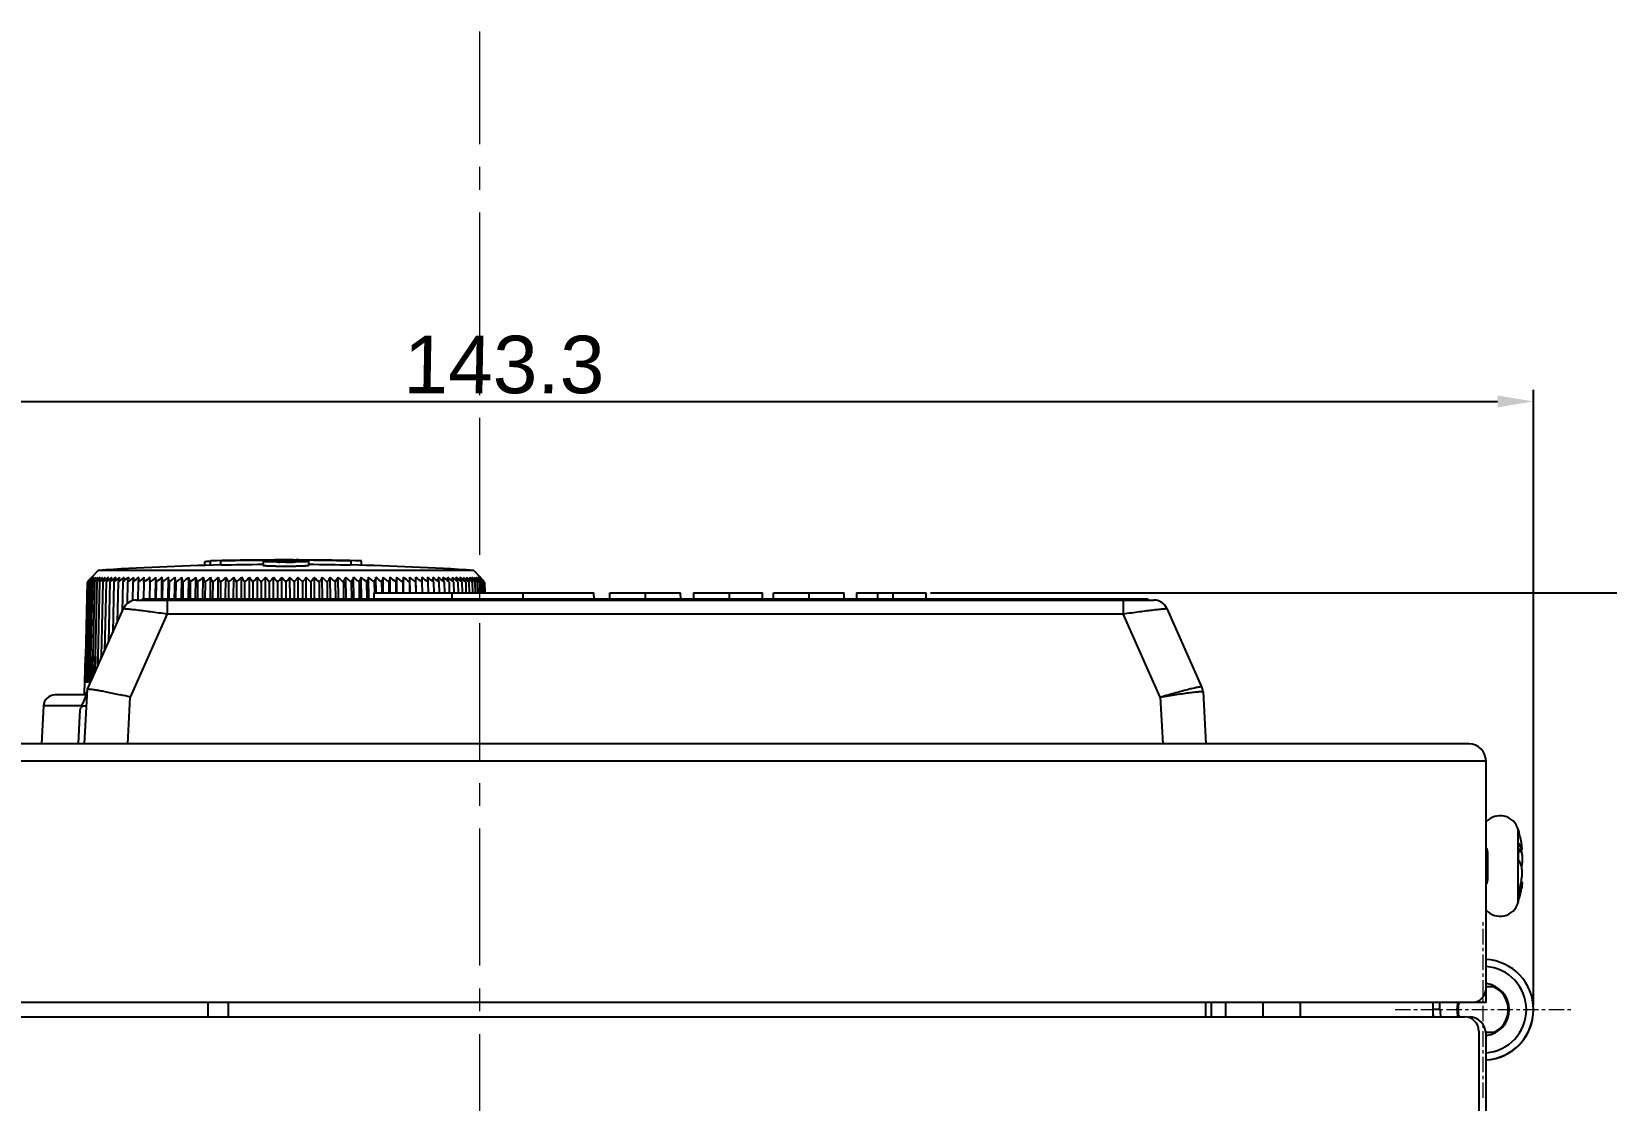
# Model space of a CAD drawing. Header units: millimetres. Extents: x 12659 to 13466, y -343 to 215.
# Drawn here: x 12731.5 to 12841.1, y -63.6 to 10.8 of the extents above; entities that cross this region are included whole.
import ezdxf

# ---------------------------------------------------------------- set-up
doc = ezdxf.new("R2010")
doc.units = ezdxf.units.MM
doc.header["$PDMODE"] = 3
doc.header["$PDSIZE"] = 1
for name, pattern in [('CENTER', [17.8, 10.75, -2.35, 2.35, -2.35]), ('CENTER2', [28.575, 19.05, -3.175, 3.175, -3.175]), ('CENTERX2', [101.6, 63.5, -12.7, 12.7, -12.7])]:
    doc.linetypes.add(name, pattern=pattern)
doc.layers.get('0').update_dxf_attribs({"linetype": 'CONTINUOUS'})
doc.layers.get('Defpoints').update_dxf_attribs({"linetype": 'CONTINUOUS'})
doc.layers.add('3', color=112, linetype='CENTERX2', lineweight=15)
doc.layers.add('Dim', color=1, linetype='CONTINUOUS')
doc.styles.add('OMI-1', font='arial.ttf', dxfattribs={"oblique": 1})
doc.dimstyles.new('1', dxfattribs={"dimtxt": 4, "dimasz": 2.5, "dimexe": 0.8, "dimexo": 0.3, "dimgap": 0.5, "dimtad": 1, "dimtoh": 1, "dimdec": 1, "dimzin": 0, "dimdsep": 46, "dimtxsty": 'OMI-1', "dimcen": 0, "dimclrd": 256, "dimclre": 256, "dimclrt": 256, "dimadec": 0, "dimazin": 0, "dimtfac": 0.8, "dimtdec": 1, "dimtix": 1, "dimtmove": 0, "dimatfit": 3, "dimfxl": 1, "dimtolj": 1, "dimtzin": 0, "dimarcsym": 0})

# ---------------------------------------------------------------- blocks, each defined once
blk = doc.blocks.new('*D6274')
at = {"layer": 'Defpoints', "color": 0}
for p in [(12836, -14.95), (12692.7, -39.97), (12836, -57.27)]:
    blk.add_point(p, dxfattribs=at)
at = {"layer": 'Dim', "lineweight": -2, "ltscale": 0.1}
for p, q in [((12692.7, -39.67), (12692.7, -14.15)), ((12836, -56.97), (12836, -14.15)), ((12695.2, -14.95), (12833.5, -14.95))]:
    blk.add_line(p, q, dxfattribs=at)
at = {"layer": 'Dim'}
for points in [[(12695.2, -14.54), (12695.2, -15.37), (12692.7, -14.95)], [(12833.5, -15.37), (12833.5, -14.54), (12836, -14.95)]]:
    blk.add_solid(points, dxfattribs=at)
at = {"layer": 'Dim', "insert": (12764.35, -12.41), "char_height": 4, "attachment_point": 5, "style": 'OMI-1'}
blk.add_mtext('\\A1;143.3', dxfattribs=at)
blk = doc.blocks.new('*D6281')
at = {"layer": 'Defpoints', "color": 0}
for p in [(12793.74, -28.27), (12817.2, -276.97), (12849.53, -276.97)]:
    blk.add_point(p, dxfattribs=at)
at = {"layer": 'Dim', "lineweight": -2}
for p, q in [((12794.04, -28.27), (12850.33, -28.27)), ((12849.53, -30.77), (12849.53, -274.47)), ((12817.5, -276.97), (12850.33, -276.97))]:
    blk.add_line(p, q, dxfattribs=at)
at = {"layer": 'Dim'}
for points in [[(12849.94, -30.77), (12849.11, -30.77), (12849.53, -28.27)], [(12849.11, -274.47), (12849.94, -274.47), (12849.53, -276.97)]]:
    blk.add_solid(points, dxfattribs=at)
at = {"layer": 'Dim', "insert": (12846.98, -152.62), "char_height": 4, "attachment_point": 5, "rotation": 90, "style": 'OMI-1'}
blk.add_mtext('\\A1;248.7', dxfattribs=at)

msp = doc.modelspace()

# ---------------------------------------------------------------- linework, layer by layer
at = {"color": 7, "linetype": 'Continuous'}
for p, q in [((12743.54, -26.12), (12743.54, -26.37)), ((12743.95, -26.35), (12743.95, -26.05)), ((12744.67, -26.36), (12744.67, -26.06)), ((12747.2, -26), (12747.53, -26)), ((12747.53, -26), (12747.72, -25.99)), ((12747.63, -26), (12747.72, -25.99)), ((12747.63, -26.08), (12747.63, -26.38)), ((12748.68, -26.04), (12748.68, -26.01)), ((12749.2, -25.99), (12749.2, -25.98)), ((12749.92, -25.99), (12749.73, -25.98)), ((12749.73, -26.01), (12749.73, -26.04)), ((12750.87, -26), (12750.69, -25.99)), ((12750.78, -25.99), (12750.69, -25.99)), ((12750.78, -26.08), (12750.78, -26.38)), ((12751.2, -26), (12750.87, -26)), ((12751.15, -25.99), (12751.26, -25.99)), ((12753.74, -26.36), (12753.74, -26.06)), ((12754.45, -26.35), (12754.45, -26.05)), ((12735.69, -27.19), (12735.64, -27.25)), ((12735.65, -27.25), (12735.69, -27.19)), ((12736.14, -26.71), (12735.69, -27.19)), ((12762.27, -26.71), (12736.14, -26.71)), ((12736.22, -27.26), (12736.26, -27.19)), ((12739.32, -27.52), (12739.35, -27.19)), ((12739.74, -27.52), (12739.74, -27.19)), ((12740.13, -28.72), (12740.16, -27.19)), ((12740.17, -27.52), (12740.16, -27.19)), ((12740.56, -28.72), (12740.58, -27.19)), ((12741, -28.72), (12741.03, -27.19)), ((12741.46, -28.72), (12741.49, -27.19)), ((12741.94, -28.72), (12741.96, -27.19)), ((12742.42, -28.72), (12742.44, -27.19)), ((12742.92, -28.72), (12742.94, -27.19)), ((12743.43, -28.72), (12743.45, -27.19)), ((12743.95, -28.72), (12743.96, -27.19)), ((12744.48, -28.72), (12744.49, -27.19)), ((12745.01, -28.72), (12745.02, -27.19)), ((12745.56, -28.72), (12745.57, -27.19)), ((12746.11, -28.72), (12746.11, -27.19)), ((12746.66, -28.72), (12746.67, -27.19)), ((12747.22, -28.72), (12747.23, -27.19)), ((12747.78, -28.72), (12747.79, -27.19)), ((12748.35, -28.72), (12748.35, -27.19)), ((12748.92, -28.72), (12748.92, -27.19)), ((12749.49, -28.72), (12749.48, -27.19)), ((12750.05, -28.72), (12750.05, -27.19)), ((12750.62, -28.72), (12750.61, -27.19)), ((12751.18, -28.72), (12751.18, -27.19)), ((12751.74, -28.72), (12751.73, -27.19)), ((12752.3, -28.72), (12752.29, -27.19)), ((12752.85, -28.72), (12752.84, -27.19)), ((12753.39, -28.72), (12753.38, -27.19)), ((12753.93, -28.72), (12753.91, -27.19)), ((12754.46, -28.72), (12754.44, -27.19)), ((12754.97, -28.72), (12754.96, -27.19)), ((12755.48, -28.27), (12755.46, -27.19)), ((12755.97, -28.27), (12755.96, -27.19)), ((12756.46, -28.27), (12756.45, -27.19)), ((12756.93, -28.27), (12756.92, -27.19)), ((12757.39, -28.27), (12757.38, -27.19)), ((12757.84, -28.27), (12757.82, -27.19)), ((12758.25, -27.19), (12758.23, -27.52)), ((12758.27, -28.27), (12758.25, -27.19)), ((12758.66, -27.19), (12758.66, -27.52)), ((12759.06, -27.19), (12759.08, -27.52)), ((12762.14, -27.19), (12762.19, -27.26)), ((12762.27, -26.71), (12762.72, -27.19)), ((12762.76, -27.25), (12762.71, -27.19)), ((12762.71, -27.19), (12762.76, -27.25)), ((12735.38, -27.52), (12735.25, -32.71)), ((12735.41, -27.52), (12735.27, -32.71)), ((12735.45, -27.52), (12735.32, -32.71)), ((12735.45, -27.45), (12735.38, -27.52)), ((12735.53, -27.52), (12735.4, -32.71)), ((12735.47, -27.46), (12735.41, -27.52)), ((12735.54, -27.43), (12735.45, -27.52)), ((12735.62, -27.52), (12735.49, -32.71)), ((12735.5, -27.46), (12735.52, -27.44)), ((12735.58, -27.46), (12735.53, -27.52)), ((12735.74, -27.52), (12735.61, -32.71)), ((12735.69, -27.46), (12735.62, -27.52)), ((12735.82, -27.45), (12735.74, -27.52)), ((12735.74, -27.52), (12735.79, -27.45)), ((12735.74, -27.52), (12735.79, -27.45)), ((12735.89, -27.52), (12735.76, -32.71)), ((12735.98, -27.44), (12735.89, -27.52)), ((12735.89, -27.52), (12735.94, -27.44)), ((12736.05, -27.52), (12735.93, -32.71)), ((12736.16, -27.42), (12736.05, -27.52)), ((12736.16, -27.42), (12736.05, -27.52)), ((12736.24, -27.52), (12736.12, -32.71)), ((12736.46, -27.52), (12736.34, -32.71)), ((12736.69, -27.52), (12736.58, -32.32)), ((12736.95, -27.52), (12736.86, -31.7)), ((12737.23, -27.52), (12737.15, -31.04)), ((12737.53, -27.52), (12737.47, -30.33)), ((12737.85, -27.52), (12737.81, -29.57)), ((12738.19, -27.52), (12738.16, -29.02)), ((12738.55, -27.52), (12738.52, -28.82)), ((12738.93, -27.52), (12738.9, -28.77)), ((12739.32, -27.52), (12739.3, -28.73)), ((12739.74, -27.52), (12739.72, -28.72)), ((12740.17, -27.52), (12740.15, -28.72)), ((12740.62, -27.52), (12740.6, -28.72)), ((12741.08, -27.52), (12741.06, -28.72)), ((12741.55, -27.52), (12741.53, -28.72)), ((12742.04, -27.52), (12742.02, -28.72)), ((12742.54, -27.52), (12742.53, -28.72)), ((12743.06, -27.52), (12743.04, -28.72)), ((12743.58, -27.52), (12743.57, -28.72)), ((12744.11, -27.52), (12744.1, -28.72)), ((12744.66, -27.52), (12744.65, -28.72)), ((12745.21, -27.52), (12745.2, -28.72)), ((12745.76, -27.52), (12745.76, -28.72)), ((12746.33, -27.52), (12746.32, -28.72)), ((12746.9, -27.52), (12746.89, -28.72)), ((12747.47, -27.52), (12747.47, -28.72)), ((12748.04, -27.52), (12748.04, -28.72)), ((12748.62, -27.52), (12748.62, -28.72)), ((12749.2, -27.52), (12749.2, -28.72)), ((12749.78, -27.52), (12749.78, -28.72)), ((12750.36, -27.52), (12750.36, -28.72)), ((12750.93, -27.52), (12750.94, -28.72)), ((12751.51, -27.52), (12751.51, -28.72)), ((12752.08, -27.52), (12752.08, -28.72)), ((12752.64, -27.52), (12752.65, -28.72)), ((12753.2, -27.52), (12753.21, -28.72)), ((12753.75, -27.52), (12753.76, -28.72)), ((12754.29, -27.52), (12754.3, -28.72)), ((12754.82, -27.52), (12754.84, -28.72)), ((12755.34, -28.72), (12755.35, -28.27)), ((12755.35, -27.52), (12755.36, -28.27)), ((12755.35, -28.27), (12770.63, -28.27)), ((12755.86, -27.52), (12755.87, -28.27)), ((12756.36, -27.52), (12756.37, -28.27)), ((12756.85, -27.52), (12756.86, -28.27)), ((12757.33, -27.52), (12757.34, -28.27)), ((12757.79, -27.52), (12757.8, -28.27)), ((12758.23, -27.52), (12758.25, -28.27)), ((12758.66, -27.52), (12758.68, -28.27)), ((12759.08, -27.52), (12759.09, -28.27)), ((12759.47, -27.52), (12759.49, -28.27)), ((12759.85, -27.52), (12759.87, -28.27)), ((12760.21, -27.52), (12760.23, -28.27)), ((12760.55, -27.52), (12760.57, -28.27)), ((12760.78, -28.72), (12760.77, -28.27)), ((12760.87, -27.52), (12760.89, -28.27)), ((12761.17, -27.52), (12761.19, -28.27)), ((12761.45, -27.52), (12761.47, -28.27)), ((12761.71, -27.52), (12761.73, -28.27)), ((12761.94, -27.52), (12761.96, -28.27)), ((12762.16, -27.52), (12762.18, -28.27)), ((12762.35, -27.52), (12762.24, -27.42)), ((12762.35, -27.52), (12762.37, -28.27)), ((12762.52, -27.52), (12762.42, -27.44)), ((12762.52, -27.52), (12762.42, -27.44)), ((12762.46, -27.44), (12762.52, -27.52)), ((12762.52, -27.52), (12762.53, -28.27)), ((12762.66, -27.52), (12762.58, -27.45)), ((12762.61, -27.45), (12762.66, -27.52)), ((12762.66, -27.52), (12762.68, -28.27)), ((12762.78, -27.52), (12762.71, -27.46)), ((12762.78, -27.52), (12762.8, -28.27)), ((12762.88, -27.52), (12762.82, -27.46)), ((12762.95, -27.52), (12762.86, -27.43)), ((12762.88, -27.44), (12762.9, -27.46)), ((12762.88, -27.52), (12762.9, -28.27)), ((12763, -27.52), (12762.94, -27.46)), ((12763.02, -27.52), (12762.95, -27.45)), ((12762.95, -27.52), (12762.97, -28.27)), ((12763, -27.52), (12763.02, -28.27)), ((12763.02, -27.52), (12763.04, -28.27)), ((12765.71, -28.72), (12765.7, -28.27)), ((12770.64, -28.72), (12770.63, -28.27)), ((12771.73, -28.72), (12771.74, -28.27)), ((12771.74, -28.27), (12776.66, -28.27)), ((12774.22, -28.72), (12774.22, -28.27)), ((12776.67, -28.72), (12776.66, -28.27)), ((12777.56, -28.27), (12777.55, -28.72)), ((12777.56, -28.27), (12782.35, -28.27)), ((12780.06, -28.72), (12780.06, -28.27)), ((12782.36, -28.72), (12782.35, -28.27)), ((12783.12, -28.72), (12783.12, -28.27)), ((12783.12, -28.27), (12788.05, -28.27)), ((12785.6, -28.72), (12785.6, -28.27)), ((12788.05, -28.72), (12788.05, -28.27)), ((12788.9, -28.27), (12788.89, -28.72)), ((12788.9, -28.27), (12793.74, -28.27)), ((12790.39, -28.72), (12790.39, -28.27)), ((12791.45, -28.72), (12791.45, -28.27)), ((12793.74, -28.72), (12793.74, -28.27)), ((12735.4, -34.97), (12737.9, -29.37)), ((12738.81, -28.77), (12809.59, -28.77)), ((12739.2, -28.72), (12739.2, -28.77)), ((12809.2, -28.72), (12739.2, -28.72)), ((12740.95, -28.77), (12740.95, -29.72)), ((12807.45, -28.77), (12807.45, -29.72)), ((12809.2, -28.72), (12809.2, -28.77)), ((12812.93, -34.8), (12810.51, -29.37)), ((12740.95, -29.72), (12738.37, -35.53)), ((12740.95, -29.72), (12807.45, -29.72)), ((12810.04, -35.53), (12807.45, -29.72)), ((12735.22, -34.47), (12735.25, -32.71)), ((12735.25, -32.71), (12735.22, -34.47)), ((12735.24, -34.47), (12735.27, -32.71)), ((12735.27, -32.71), (12735.24, -34.47)), ((12735.29, -34.47), (12735.32, -32.71)), ((12735.32, -32.71), (12735.29, -34.47)), ((12735.4, -32.71), (12735.36, -34.47)), ((12735.37, -34.47), (12735.4, -32.71)), ((12735.49, -32.71), (12735.46, -34.47)), ((12735.47, -34.47), (12735.49, -32.71)), ((12735.61, -32.71), (12735.58, -34.36)), ((12735.59, -34.37), (12735.61, -32.71)), ((12735.76, -32.71), (12735.73, -34.23)), ((12735.74, -34.22), (12735.76, -32.71)), ((12735.93, -32.71), (12735.91, -33.83)), ((12735.91, -33.82), (12735.93, -32.71)), ((12736.11, -33.37), (12736.12, -32.71)), ((12736.12, -32.71), (12736.11, -33.38)), ((12736.33, -32.88), (12736.34, -32.71)), ((12736.33, -32.88), (12736.34, -32.71)), ((12736.34, -32.71), (12736.33, -32.88)), ((12735.2, -35.27), (12735.22, -34.47)), ((12735.2, -38.77), (12735.4, -34.97)), ((12735.22, -34.47), (12735.24, -34.47)), ((12735.24, -34.47), (12735.29, -34.47)), ((12735.29, -34.47), (12735.36, -34.47)), ((12735.37, -34.47), (12735.46, -34.47)), ((12735.47, -34.47), (12735.58, -34.47)), ((12735.59, -34.47), (12735.59, -34.37)), ((12735.59, -34.47), (12735.59, -34.37)), ((12732.34, -36.13), (12732.2, -38.77)), ((12735.01, -36.13), (12732.34, -36.13)), ((12735.31, -35.37), (12733.14, -35.37)), ((12735.34, -35.27), (12735.2, -35.27)), ((12738.2, -38.77), (12738.37, -35.53)), ((12810.04, -35.53), (12810.21, -38.77)), ((12813.01, -35.16), (12813.2, -38.77)), ((12813.01, -35.16), (12813.01, -35.16)), ((12734.85, -36.83), (12734.75, -38.77)), ((12734.87, -36.46), (12734.85, -36.83)), ((12831.5, -38.77), (12693.9, -38.77)), ((12832.7, -39.97), (12692.7, -39.97)), ((12832.7, -56.77), (12832.7, -39.97)), ((12834.94, -49.82), (12834.94, -44.72)), ((12834.96, -46.85), (12834.96, -45.69)), ((12835.17, -45.71), (12835.16, -45.67)), ((12832.8, -46.29), (12832.8, -48.26)), ((12834.96, -46.1), (12835.17, -46.07)), ((12835.2, -46.13), (12834.96, -46.17)), ((12834.96, -46.26), (12835.17, -46.27)), ((12835.16, -47.26), (12835.17, -47.26)), ((12834.96, -49.71), (12834.96, -49.17)), ((12835.05, -48.83), (12835.17, -48.84)), ((12835.2, -48.42), (12835.14, -48.4)), ((12835.17, -48.84), (12835.16, -48.87)), ((12832.7, -55.67), (12833.21, -55.67)), ((12832.7, -56.77), (12703.55, -56.77)), ((12743.8, -57.77), (12743.8, -56.77)), ((12745.2, -57.77), (12745.2, -56.77)), ((12813.2, -57.77), (12813.2, -56.77)), ((12813.6, -57.77), (12813.6, -56.77)), ((12814.6, -57.77), (12814.6, -56.77)), ((12817.2, -57.77), (12817.2, -56.77)), ((12819.8, -57.77), (12819.8, -56.77)), ((12829, -56.77), (12829, -57.77)), ((12829.49, -57.27), (12829.49, -56.77)), ((12694.2, -57.77), (12831.2, -57.77)), ((12829.49, -57.27), (12829, -57.27)), ((12835.87, -58.21), (12835.94, -57.9)), ((12835.87, -58.2), (12835.94, -57.9)), ((12835.94, -57.9), (12835.99, -57.59)), ((12835.94, -57.9), (12835.99, -57.59)), ((12835.99, -57.59), (12836, -57.27)), ((12832.2, -58.77), (12832.2, -148.77)), ((12833.21, -58.87), (12832.69, -58.87)), ((12832.7, -161.57), (12832.7, -58.97)), ((12835.33, -59.33), (12835.51, -59.06)), ((12835.33, -59.33), (12835.5, -59.07)), ((12835.5, -59.07), (12835.65, -58.79)), ((12835.51, -59.06), (12835.65, -58.79)), ((12835.65, -58.79), (12835.78, -58.5)), ((12835.65, -58.79), (12835.77, -58.51)), ((12835.77, -58.51), (12835.87, -58.21)), ((12835.78, -58.5), (12835.87, -58.2)), ((12834.18, -60.34), (12834.44, -60.18)), ((12834.44, -60.18), (12834.69, -60)), ((12834.69, -60), (12834.93, -59.8)), ((12834.93, -59.8), (12835.14, -59.57)), ((12835.14, -59.57), (12835.33, -59.33)), ((12835.15, -59.57), (12835.33, -59.33)), ((12832.7, -60.77), (12832.74, -60.76)), ((12832.74, -60.76), (12833.03, -60.73)), ((12833.03, -60.73), (12833.33, -60.67)), ((12833.33, -60.67), (12833.62, -60.59)), ((12833.62, -60.59), (12833.91, -60.48)), ((12833.91, -60.48), (12834.18, -60.34))]:
    msp.add_line(p, q, dxfattribs=at)
for centre, radius, start, end in [((12749.2, -226.28), 200.3, 90.5576, 91.5019), ((12748.46, -126.19), 100.2, 90.743, 92.1702), ((12749.2, -226.28), 200.28, 90.1502, 91.2978), ((12749.2, -226.28), 200.29, 89.4275, 90.5725), ((12749.2, -126.14), 100.16, 90.3005, 90.8495), ((12749.16, 18.5), 44.63, 269.3825, 269.5088), ((12749.2, -126.13), 100.15, 90, 90.3005), ((12749.2, 24.55), 50.67, 269.5164, 270.0008), ((12749.2, -43.13), 17.07, 89.9997, 90.2687), ((12749.2, -126.13), 100.15, 89.6995, 90), ((12749.2, -43.13), 17.07, 89.7313, 90.0003), ((12749.21, 23.63), 49.76, 269.9947, 270.4873), ((12749.25, 18.51), 44.64, 270.4904, 270.6175), ((12749.2, -226.28), 200.28, 88.7022, 89.8498), ((12749.2, -126.14), 100.16, 89.1505, 89.5873), ((12749.2, -226.28), 200.3, 88.4981, 89.4265), ((12749.94, -126.19), 100.21, 87.8298, 89.2458), ((12768.41, -59.04), 45.66, 135.866, 136.2131), ((12768.77, -56.89), 44.45, 138.1693, 138.5343), ((12768.18, -59.93), 46.09, 134.7541, 135.2188), ((12768.65, -55.44), 43.38, 139.3715, 139.7902), ((12768.11, -60.87), 46.68, 133.8206, 134.2448), ((12769.22, -54.48), 43.15, 140.7736, 141.2344), ((12768.35, -62.06), 47.65, 132.9675, 133.4412), ((12769.78, -53.42), 42.87, 142.2848, 142.739), ((12768.47, -63.04), 48.38, 132.1887, 132.6536), ((12770.46, -52.33), 42.67, 143.9106, 144.3357), ((12768.6, -63.94), 49.05, 131.481, 131.9256), ((12771.39, -51.3), 42.73, 145.6566, 146.0572), ((12768.76, -64.79), 49.7, 130.8412, 131.2656), ((12773.57, -50.93), 44.22, 147.6391, 148.0311), ((12749.2, -226.28), 200, 91.2998, 93.7456), ((12768.96, -65.59), 50.32, 130.266, 130.6706), ((12774.77, -49.75), 44.48, 149.5288, 150.0132), ((12769.18, -66.32), 50.89, 129.7527, 130.1379), ((12769.95, -67.64), 52.26, 129.301, 129.86), ((12776.89, -48.91), 45.74, 151.6596, 152.1209), ((12770.26, -68.3), 52.82, 128.9041, 129.4619), ((12779.65, -48.14), 47.65, 153.9231, 154.3572), ((12770.59, -68.88), 53.31, 128.5622, 129.1189), ((12783.29, -47.46), 50.45, 156.3189, 156.7212), ((12770.92, -69.38), 53.74, 128.2737, 128.8295), ((12788.18, -46.86), 54.5, 158.8441, 159.2099), ((12771.27, -69.79), 54.09, 128.0371, 128.5922), ((12794.96, -46.38), 60.45, 161.4934, 161.8178), ((12771.62, -70.12), 54.37, 127.8513, 128.4059), ((12804.78, -46.03), 69.44, 164.2584, 164.5367), ((12771.98, -70.36), 54.56, 127.7155, 128.2697), ((12819.96, -45.86), 83.8, 167.1276, 167.3553), ((12772.35, -70.5), 54.68, 127.6288, 128.1829), ((12846.05, -45.97), 109.07, 170.0862, 170.2594), ((12772.72, -70.55), 54.71, 127.591, 128.1452), ((12900.22, -46.66), 162.43, 173.1164, 173.2318), ((12773.1, -70.5), 54.66, 127.6018, 128.1564), ((12773.47, -70.36), 54.53, 127.6612, 128.2164), ((12773.85, -70.13), 54.31, 127.7697, 128.3257), ((12595.24, -41.24), 146.03, 5.3928, 5.5209), ((12774.23, -69.8), 54.02, 127.9276, 128.4847), ((12641.16, -42.26), 100.99, 8.3901, 8.5765), ((12774.61, -69.39), 53.65, 128.1358, 128.6942), ((12664.45, -42.96), 78.63, 11.3277, 11.5692), ((12775, -68.89), 53.2, 128.3952, 128.9551), ((12678.43, -43.6), 65.61, 14.1873, 14.4801), ((12775.39, -68.3), 52.68, 128.7072, 129.2688), ((12687.69, -44.24), 57.35, 16.9534, 17.293), ((12775.78, -67.64), 52.1, 129.0733, 129.6368), ((12694.23, -44.92), 51.83, 19.6132, 19.9949), ((12776.17, -66.9), 51.45, 129.4953, 130.0607), ((12699.07, -45.65), 48.06, 22.1572, 22.576), ((12776.57, -66.09), 50.76, 129.9753, 130.5427), ((12702.77, -46.43), 45.46, 24.5787, 25.0297), ((12776.98, -65.22), 50.02, 130.5155, 131.085), ((12705.68, -47.27), 43.69, 26.8735, 27.3521), ((12777.4, -64.29), 49.24, 131.1188, 131.6904), ((12749.2, -226.28), 199.98, 90.4514, 91.2998), ((12708.02, -48.16), 42.53, 29.04, 29.5418), ((12777.84, -63.31), 48.43, 131.7881, 132.3616), ((12709.94, -49.11), 41.83, 31.0782, 31.5993), ((12778.29, -62.28), 47.61, 132.5267, 133.102), ((12711.54, -50.1), 41.48, 32.9902, 33.5268), ((12778.77, -61.21), 46.77, 133.3382, 133.915), ((12712.88, -51.14), 41.41, 34.7787, 35.3278), ((12779.27, -60.12), 45.94, 134.2267, 134.8045), ((12714.04, -52.21), 41.56, 36.4478, 37.0066), ((12779.81, -59), 45.13, 135.1963, 135.7747), ((12715.03, -53.31), 41.89, 38.002, 38.5681), ((12780.39, -57.86), 44.35, 136.2516, 136.8299), ((12715.91, -54.43), 42.36, 39.4463, 40.0176), ((12781.02, -56.72), 43.61, 137.3976, 137.9748), ((12716.69, -55.57), 42.94, 40.7856, 41.3605), ((12781.72, -55.57), 42.94, 138.6395, 139.2144), ((12717.38, -56.72), 43.61, 42.0252, 42.6024), ((12782.49, -54.43), 42.36, 139.9824, 140.5537), ((12718.02, -57.86), 44.35, 43.1701, 43.7484), ((12783.37, -53.31), 41.89, 141.4319, 141.998), ((12718.59, -59), 45.13, 44.2253, 44.8037), ((12749.2, -226.28), 199.98, 88.7002, 89.5486), ((12784.37, -52.21), 41.56, 142.9934, 143.5522), ((12719.13, -60.12), 45.94, 45.1955, 45.7733), ((12785.52, -51.14), 41.41, 144.6722, 145.2213), ((12719.63, -61.21), 46.77, 46.085, 46.6618), ((12786.87, -50.1), 41.48, 146.4732, 147.0098), ((12720.11, -62.28), 47.61, 46.898, 47.4733), ((12788.46, -49.11), 41.83, 148.4007, 148.9218), ((12720.56, -63.31), 48.43, 47.6384, 48.2119), ((12790.38, -48.16), 42.53, 150.4582, 150.96), ((12721, -64.29), 49.24, 48.3096, 48.8812), ((12749.2, -226.28), 200, 86.2544, 88.7002), ((12792.72, -47.27), 43.69, 152.6479, 153.1265), ((12721.42, -65.22), 50.02, 48.915, 49.4845), ((12795.63, -46.43), 45.46, 154.9703, 155.4213), ((12721.83, -66.09), 50.76, 49.4573, 50.0247), ((12799.34, -45.65), 48.06, 157.424, 157.8428), ((12722.23, -66.9), 51.45, 49.9393, 50.5047), ((12804.17, -44.92), 51.83, 160.0051, 160.3868), ((12722.63, -67.64), 52.1, 50.3632, 50.9267), ((12810.72, -44.24), 57.35, 162.707, 163.0466), ((12723.02, -68.3), 52.68, 50.7312, 51.2928), ((12819.97, -43.6), 65.61, 165.5199, 165.8127), ((12723.4, -68.89), 53.2, 51.0449, 51.6048), ((12833.95, -42.96), 78.63, 168.4308, 168.6723), ((12723.79, -69.39), 53.65, 51.3058, 51.8642), ((12857.24, -42.26), 100.99, 171.4235, 171.6099), ((12724.17, -69.8), 54.02, 51.5153, 52.0724), ((12903.17, -41.24), 146.03, 174.4791, 174.6072), ((12724.55, -70.13), 54.31, 51.6743, 52.2303), ((12724.93, -70.36), 54.53, 51.7836, 52.3388), ((12725.31, -70.5), 54.66, 51.8436, 52.3982), ((12725.68, -70.55), 54.71, 51.8548, 52.409), ((12598.18, -46.66), 162.43, 6.7682, 6.8836), ((12726.05, -70.5), 54.68, 51.8171, 52.3712), ((12652.36, -45.97), 109.07, 9.7406, 9.9138), ((12726.42, -70.36), 54.56, 51.7303, 52.2845), ((12726.78, -70.12), 54.37, 51.5941, 52.1487), ((12678.44, -45.86), 83.8, 12.6447, 12.8724), ((12727.13, -69.79), 54.09, 51.4078, 51.9629), ((12693.62, -46.03), 69.44, 15.4633, 15.7416), ((12703.44, -46.38), 60.45, 18.1822, 18.5066), ((12727.48, -69.38), 53.74, 51.1705, 51.7263), ((12710.22, -46.86), 54.5, 20.7901, 21.1559), ((12727.82, -68.88), 53.31, 50.8811, 51.4378), ((12715.11, -47.46), 50.45, 23.2788, 23.6811), ((12728.14, -68.3), 52.82, 50.5381, 51.0959), ((12728.45, -67.64), 52.26, 50.14, 50.699), ((12718.75, -48.14), 47.65, 25.6428, 26.0769), ((12729.23, -66.32), 50.89, 49.8621, 50.2473), ((12721.51, -48.91), 45.74, 27.8791, 28.3404), ((12729.45, -65.59), 50.32, 49.3294, 49.734), ((12723.63, -49.75), 44.48, 29.9868, 30.4712), ((12729.64, -64.79), 49.7, 48.7344, 49.1588), ((12724.83, -50.93), 44.22, 31.9689, 32.3609), ((12729.81, -63.94), 49.05, 48.0744, 48.519), ((12727.02, -51.3), 42.73, 33.9428, 34.3434), ((12729.94, -63.04), 48.38, 47.3464, 47.8113), ((12727.94, -52.33), 42.67, 35.6643, 36.0894), ((12730.06, -62.06), 47.65, 46.5588, 47.0325), ((12728.63, -53.41), 42.85, 37.2657, 37.7153), ((12730.29, -60.87), 46.68, 45.7552, 46.1794), ((12729.19, -54.48), 43.15, 38.7656, 39.2264), ((12730.22, -59.93), 46.09, 44.7812, 45.2459), ((12729.75, -55.44), 43.38, 40.2098, 40.6285), ((12729.99, -59.04), 45.66, 43.7869, 44.134), ((12729.64, -56.89), 44.45, 41.4657, 41.8307), ((12770.73, -68.17), 53.31, 130.1363, 130.3113), ((12727.67, -68.17), 53.31, 49.6887, 49.8637), ((12738.81, -29.77), 1, 90, 156), ((12809.59, -29.77), 1, 23.9996, 90), ((12812.01, -35.21), 1, 3, 24), ((12812.01, -35.21), 0.998, 19.1368, 23.9973), ((12812.01, -35.21), 0.998, 17.4749, 19.1374), ((12812.02, -35.21), 0.997, 13.5014, 17.4737), ((12812.01, -35.21), 0.999, 6.5053, 13.4967), ((12733.14, -36.17), 0.8, 90, 177), ((12805.1, -66.95), 76.56, 156.2604, 156.3932), ((12724.6, -92.99), 59.09, 76.5294, 77.1925), ((12812.01, -35.21), 0.998, 3.0057, 6.5041), ((12803.3, -66.17), 74.61, 156.3932, 156.5293), ((12831.5, -39.97), 1.2, 0, 90), ((12833.68, -45.09), 1.31, 16.0916, 138.003), ((12826.1, -47.27), 9.2, 10.0191, 16.0916), ((12832.3, -46.29), 0.5, 0, 36.8498), ((12827.26, -47.6), 8.01, 9.511, 10.4553), ((12833.06, -46.52), 2.23, 340.4152, 340.8824), ((12832.3, -48.26), 0.5, 323.1502, 0), ((12827.89, -47.59), 7.38, 343.3204, 349.9845), ((12833.68, -49.46), 1.31, 221.997, 343.9084), ((12826.1, -47.27), 9.2, 343.9084, 344.6313), ((12832.5, -57.27), 3.5, 273.2753, 86.7247), ((12832.51, -57.27), 3, 273.6569, 86.343), ((12831.7, -55.77), 1, 270, 0), ((12832.5, -57.27), 1.82, 276.2975, 83.7025), ((12832.5, -57.27), 1.75, 293.8955, 66.1045), ((12832.5, -57.27), 1.82, 164.091, 195.909), ((12832.5, -57.27), 1.75, 163.3826, 196.6173), ((12832.5, -57.27), 3.5, 180, 188.22), ((12832.51, -57.27), 3.01, 180.0225, 189.5755), ((12831.2, -58.77), 1, 0, 90), ((12831.5, -58.97), 1.2, 0, 90)]:
    msp.add_arc(centre, radius, start, end, dxfattribs=at)
for points, knots in [([(12743.94, -26.09), (12743.89, -26.09), (12743.81, -26.09), (12743.71, -26.1), (12743.65, -26.1), (12743.61, -26.11), (12743.57, -26.11), (12743.56, -26.12), (12743.54, -26.12), (12743.54, -26.12)], [0, 0, 0, 0, 0.424394, 0.595946, 0.738494, 0.850739, 0.931876, 0.981466, 1, 1, 1, 1]), ([(12747.63, -26.08), (12747.63, -26.08), (12747.63, -26.08), (12747.65, -26.07), (12747.67, -26.07), (12747.72, -26.06), (12747.8, -26.06), (12747.93, -26.05), (12748.08, -26.05), (12748.26, -26.04), (12748.46, -26.04), (12748.6, -26.04), (12748.68, -26.04)], [0, 0, 0, 0, 0.005628, 0.019341, 0.041612, 0.072402, 0.158945, 0.277019, 0.423873, 0.596072, 0.789755, 1, 1, 1, 1]), ([(12748.67, -26.13), (12748.6, -26.13), (12748.46, -26.12), (12748.26, -26.12), (12748.08, -26.11), (12747.92, -26.11), (12747.8, -26.1), (12747.72, -26.1), (12747.67, -26.09), (12747.65, -26.09), (12747.63, -26.09), (12747.63, -26.08), (12747.63, -26.08)], [0, 0, 0, 0, 0.21037, 0.40393, 0.576223, 0.723098, 0.841176, 0.927651, 0.958443, 0.980687, 0.994359, 1, 1, 1, 1]), ([(12748.74, -26.07), (12748.73, -26.07), (12748.71, -26.07), (12748.69, -26.07), (12748.68, -26.07), (12748.68, -26.07), (12748.68, -26.08)], [0, 0, 0, 0, 0.428327, 0.739358, 0.929503, 1, 1, 1, 1]), ([(12748.68, -26.08), (12748.68, -26.08), (12748.69, -26.08), (12748.7, -26.08), (12748.74, -26.08), (12748.76, -26.08), (12748.77, -26.08)], [0, 0, 0, 0, 0.068717, 0.260319, 0.573232, 1, 1, 1, 1]), ([(12749.12, -26.06), (12749.08, -26.06), (12748.95, -26.06), (12748.83, -26.06), (12748.74, -26.07)], [0, 0, 0, 0, 0.306585, 1, 1, 1, 1]), ([(12748.77, -26.08), (12748.8, -26.09), (12748.94, -26.09), (12749.09, -26.09), (12749.2, -26.09)], [0, 0, 0, 0, 0.196196, 1, 1, 1, 1]), ([(12749.2, -26.09), (12749.24, -26.09), (12749.39, -26.09), (12749.53, -26.09), (12749.63, -26.08)], [0, 0, 0, 0, 0.289141, 1, 1, 1, 1]), ([(12749.67, -26.07), (12749.64, -26.07), (12749.51, -26.06), (12749.39, -26.06), (12749.28, -26.06)], [0, 0, 0, 0, 0.179849, 1, 1, 1, 1]), ([(12749.63, -26.08), (12749.64, -26.08), (12749.67, -26.08), (12749.7, -26.08), (12749.71, -26.08), (12749.73, -26.08), (12749.73, -26.08)], [0, 0, 0, 0, 0.426739, 0.739682, 0.931299, 1, 1, 1, 1]), ([(12749.73, -26.08), (12749.73, -26.07), (12749.72, -26.07), (12749.71, -26.07), (12749.69, -26.07), (12749.67, -26.07), (12749.67, -26.07)], [0, 0, 0, 0, 0.070479, 0.260624, 0.571668, 1, 1, 1, 1]), ([(12749.73, -26.04), (12749.8, -26.04), (12749.94, -26.04), (12750.14, -26.04), (12750.32, -26.05), (12750.48, -26.05), (12750.6, -26.06), (12750.68, -26.06), (12750.73, -26.07), (12750.76, -26.07), (12750.77, -26.08), (12750.78, -26.08), (12750.78, -26.08)], [0, 0, 0, 0, 0.210245, 0.403928, 0.576126, 0.72298, 0.841055, 0.927598, 0.958388, 0.980659, 0.994371, 1, 1, 1, 1]), ([(12750.78, -26.08), (12750.78, -26.08), (12750.77, -26.09), (12750.76, -26.09), (12750.73, -26.09), (12750.68, -26.1), (12750.6, -26.1), (12750.48, -26.11), (12750.32, -26.11), (12750.15, -26.12), (12749.94, -26.12), (12749.8, -26.13), (12749.73, -26.13)], [0, 0, 0, 0, 0.005641, 0.019313, 0.041557, 0.072348, 0.158823, 0.276901, 0.423775, 0.596065, 0.789626, 1, 1, 1, 1]), ([(12749.2, -26.43), (12749.1, -26.43), (12748.9, -26.43), (12748.61, -26.43), (12748.34, -26.42), (12748.1, -26.42), (12747.93, -26.41), (12747.82, -26.4), (12747.75, -26.4), (12747.7, -26.4), (12747.66, -26.39), (12747.64, -26.39), (12747.63, -26.38), (12747.63, -26.38)], [0, 0, 0, 0, 0.194758, 0.382123, 0.554738, 0.706069, 0.830272, 0.880674, 0.922631, 0.955728, 0.979691, 0.994353, 1, 1, 1, 1]), ([(12750.78, -26.38), (12750.78, -26.38), (12750.76, -26.39), (12750.74, -26.39), (12750.7, -26.4), (12750.65, -26.4), (12750.59, -26.4), (12750.47, -26.41), (12750.3, -26.42), (12750.07, -26.42), (12749.8, -26.43), (12749.5, -26.43), (12749.3, -26.43), (12749.2, -26.43)], [0, 0, 0, 0, 0.00565, 0.020313, 0.044275, 0.077383, 0.11933, 0.169741, 0.293938, 0.445257, 0.617882, 0.805221, 1, 1, 1, 1]), ([(12737.9, -29.37), (12737.9, -29.36), (12737.9, -29.36), (12737.92, -29.36), (12737.94, -29.36), (12737.98, -29.37), (12738.05, -29.37), (12738.15, -29.38), (12738.28, -29.39), (12738.44, -29.41), (12738.62, -29.43), (12738.91, -29.46), (12739.3, -29.51), (12739.82, -29.58), (12740.38, -29.65), (12740.76, -29.7), (12740.95, -29.72)], [0, 0, 0, 0, 0.001635, 0.005635, 0.012062, 0.020917, 0.045845, 0.080127, 0.123358, 0.175037, 0.234543, 0.301221, 0.4531, 0.624436, 0.808902, 1, 1, 1, 1]), ([(12807.45, -29.72), (12807.64, -29.7), (12808.03, -29.65), (12808.58, -29.58), (12809.1, -29.51), (12809.5, -29.46), (12809.78, -29.43), (12809.96, -29.41), (12810.12, -29.39), (12810.25, -29.38), (12810.36, -29.37), (12810.43, -29.37), (12810.47, -29.36), (12810.49, -29.36), (12810.5, -29.36), (12810.51, -29.36), (12810.51, -29.37)], [0, 0, 0, 0, 0.191173, 0.375842, 0.547246, 0.699118, 0.765744, 0.825196, 0.876799, 0.919975, 0.954207, 0.979104, 0.987951, 0.994372, 0.998367, 1, 1, 1, 1]), ([(12735.35, -35.23), (12735.36, -35.21), (12735.38, -35.13), (12735.4, -35.06), (12735.4, -35)], [0, 0, 0, 0, 0.315828, 1, 1, 1, 1]), ([(12735.4, -34.97), (12735.4, -34.97), (12735.42, -34.96), (12735.46, -34.96), (12735.52, -34.96), (12735.63, -34.97), (12735.82, -34.99), (12736.09, -35.04), (12736.43, -35.1), (12736.82, -35.18), (12737.25, -35.27), (12737.55, -35.34), (12737.7, -35.37)], [0, 0, 0, 0, 0.007736, 0.023203, 0.047153, 0.079632, 0.169271, 0.289689, 0.4374, 0.608223, 0.797399, 1, 1, 1, 1]), ([(12810.04, -35.53), (12810.22, -35.47), (12810.58, -35.36), (12811.11, -35.21), (12811.6, -35.08), (12812.03, -34.96), (12812.34, -34.89), (12812.56, -34.84), (12812.68, -34.82), (12812.78, -34.8), (12812.85, -34.79), (12812.9, -34.79), (12812.92, -34.8), (12812.93, -34.8)], [0, 0, 0, 0, 0.193604, 0.379761, 0.551224, 0.70187, 0.825956, 0.876541, 0.918823, 0.95244, 0.977099, 0.992734, 1, 1, 1, 1]), ([(12735, -36.13), (12735.05, -36.14), (12735.13, -36.14), (12735.23, -36.14), (12735.29, -36.14), (12735.32, -36.14), (12735.33, -36.13), (12735.34, -36.13), (12735.34, -36.13)], [0, 0, 0, 0, 0.431305, 0.744187, 0.854685, 0.934077, 0.982255, 1, 1, 1, 1]), ([(12735.07, -35.98), (12735.09, -35.93), (12735.18, -35.73), (12735.26, -35.53), (12735.31, -35.37)], [0, 0, 0, 0, 0.258884, 1, 1, 1, 1]), ([(12735.31, -35.37), (12735.32, -35.36), (12735.33, -35.32), (12735.34, -35.27), (12735.35, -35.23)], [0, 0, 0, 0, 0.259708, 1, 1, 1, 1]), ([(12810.04, -35.53), (12810.23, -35.49), (12810.6, -35.43), (12811.14, -35.34), (12811.65, -35.27), (12812.09, -35.21), (12812.41, -35.17), (12812.63, -35.15), (12812.76, -35.14), (12812.86, -35.14), (12812.94, -35.14), (12812.98, -35.14), (12813.01, -35.15), (12813.01, -35.16)], [0, 0, 0, 0, 0.192554, 0.37793, 0.548913, 0.699399, 0.823654, 0.874446, 0.917015, 0.950999, 0.976098, 0.992239, 1, 1, 1, 1]), ([(12834.96, -45.69), (12834.98, -45.72), (12835.06, -45.84), (12835.13, -45.97), (12835.17, -46.07)], [0, 0, 0, 0, 0.256451, 1, 1, 1, 1]), ([(12835.2, -46.13), (12835.21, -46.13), (12835.21, -46.12), (12835.21, -46.11), (12835.21, -46.1), (12835.21, -46.08), (12835.21, -46.05), (12835.21, -46.01), (12835.2, -45.95), (12835.19, -45.85), (12835.18, -45.76), (12835.17, -45.71)], [0, 0, 0, 0, 0.024642, 0.047534, 0.078304, 0.117031, 0.163645, 0.279756, 0.424552, 0.595167, 1, 1, 1, 1]), ([(12835.17, -47.29), (12835.15, -47.25), (12835.1, -47.1), (12835.02, -46.96), (12834.96, -46.85)], [0, 0, 0, 0, 0.240627, 1, 1, 1, 1]), ([(12835.17, -46.07), (12835.17, -46.08), (12835.18, -46.09), (12835.19, -46.11), (12835.19, -46.12), (12835.2, -46.13), (12835.2, -46.13), (12835.2, -46.13)], [0, 0, 0, 0, 0.404571, 0.70399, 0.813971, 0.898175, 1, 1, 1, 1]), ([(12835.17, -46.27), (12835.18, -46.36), (12835.21, -46.55), (12835.22, -46.78), (12835.21, -46.96), (12835.2, -47.08), (12835.19, -47.17), (12835.18, -47.23), (12835.17, -47.26)], [0, 0, 0, 0, 0.284562, 0.571956, 0.703847, 0.821512, 0.921127, 1, 1, 1, 1]), ([(12835.17, -48.27), (12835.18, -48.18), (12835.21, -47.99), (12835.22, -47.76), (12835.21, -47.58), (12835.2, -47.47), (12835.19, -47.37), (12835.18, -47.31), (12835.17, -47.29)], [0, 0, 0, 0, 0.284562, 0.571956, 0.703847, 0.821512, 0.921127, 1, 1, 1, 1]), ([(12834.96, -49.17), (12834.98, -49.1), (12835.07, -48.8), (12835.13, -48.5), (12835.17, -48.27)], [0, 0, 0, 0, 0.251144, 1, 1, 1, 1]), ([(12835.2, -48.42), (12835.21, -48.42), (12835.21, -48.42), (12835.21, -48.43), (12835.21, -48.45), (12835.21, -48.46), (12835.21, -48.49), (12835.21, -48.54), (12835.2, -48.6), (12835.19, -48.7), (12835.18, -48.78), (12835.17, -48.84)], [0, 0, 0, 0, 0.024642, 0.047534, 0.078304, 0.117031, 0.163645, 0.279756, 0.424552, 0.595167, 1, 1, 1, 1])]:
    msp.add_open_spline(points, degree=3, knots=knots, dxfattribs=at)
msp.add_open_spline([(12735, -36.15), (12735.02, -36.09), (12735.05, -36.04), (12735.07, -35.98)], degree=3, dxfattribs=at)
at = {"layer": '3', "linetype": 'CENTER2', "ltscale": 0.5}
msp.add_line((12762.7, -297.09), (12762.7, 10.79), dxfattribs=at)
at = {"layer": '3', "linetype": 'CENTER', "ltscale": 0.1}
for p, q in [((12832.51, -63.41), (12832.51, -51.14)), ((12826.38, -57.27), (12838.65, -57.27))]:
    msp.add_line(p, q, dxfattribs=at)

# ---------------------------------------------------------------- dimensions: what is measured, and where the dimension line sits
at = {"layer": 'Dim', "ltscale": 0.1}
dim = msp.add_linear_dim(base=(12836, -14.95), p1=(12692.7, -39.97), p2=(12836, -57.27), dimstyle='1', dxfattribs=at)
dim.commit()
dim.dimension.update_dxf_attribs({"geometry": '*D6274', "text_midpoint": (12764.35, -12.41)})
at = {"layer": 'Dim'}
dim = msp.add_linear_dim(base=(12849.53, -276.97), p1=(12793.74, -28.27), p2=(12817.2, -276.97), angle=90, dimstyle='1', dxfattribs=at)
dim.commit()
dim.dimension.update_dxf_attribs({"geometry": '*D6281', "text_midpoint": (12846.98, -152.62)})

doc.saveas('drawing.dxf')
